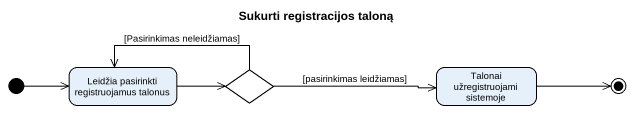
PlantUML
@startuml
title Sukurti registracijos taloną
hide empty description
state "Leidžia pasirinkti registruojamus talonus" as Leidžia_pasirinkti
state choice1 <<choice>>
state "Talonai užregistruojami sistemoje" as Talonai_užregistruojami
[*] -right-> Leidžia_pasirinkti
Leidžia_pasirinkti -right-> choice1
choice1 -left-> Leidžia_pasirinkti : [Pasirinkimas neleidžiamas]
choice1 -right-> Talonai_užregistruojami : [pasirinkimas leidžiamas]
Talonai_užregistruojami -right-> [*]
@enduml
